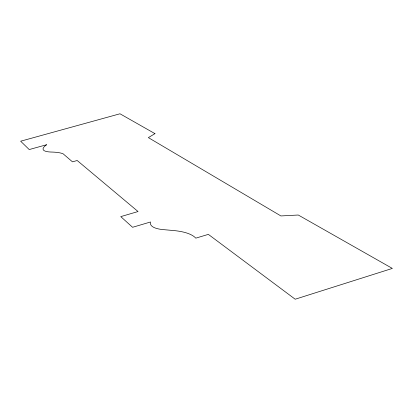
<?xml version="1.0" encoding="UTF-8"?>
<svg xmlns="http://www.w3.org/2000/svg" width="413" height="413" viewBox="0 0 413 413"><rect width="100%" height="100%" fill="white"/><g stroke="black" fill="none" stroke-linecap="round" stroke-linejoin="round"><path stroke-width="0.62" d="M154.963 133.642L148.365 137.622L280.902 215.942L298.284 215.018L392.35 268.424L295.187 299.219L208.348 234.372L195.777 238.156A88.145 26.081 -14 0 0 173.166 230.5L163.476 229.638A47.665 13.066 -12.7 0 1 150.513 221.987L132.588 227.289L120.756 216.619L138.056 211.539L77.19 160.507L72.471 161.839L63.091 153.781A69.642 14.409 -14.6 0 0 51.661 152.056A39.834 7.883 -13.7 0 1 46.679 144.71L29.22 149.558L20.65 141.205L119.987 113.781L154.963 133.642"/></g></svg>
